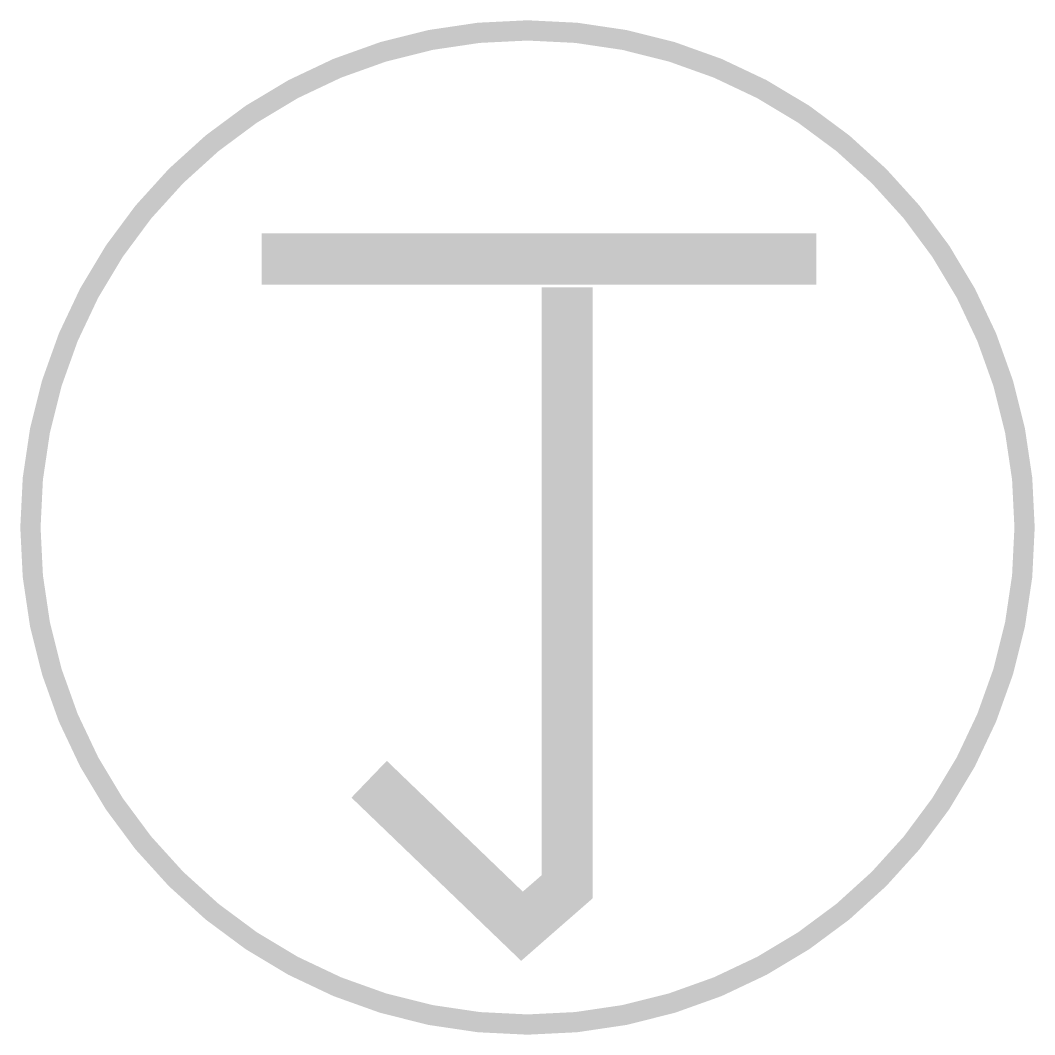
# Model space of a CAD drawing. Extents: x 0 to 3.04, y 0.01 to 3.05.
import ezdxf

# ---------------------------------------------------------------- set-up
doc = ezdxf.new("R2010")
doc.units = 0
doc.header["$MEASUREMENT"] = 0
doc.layers.get('0').update_dxf_attribs({"linetype": 'CONTINUOUS'})

msp = doc.modelspace()

# ---------------------------------------------------------------- linework, layer by layer
at = {"const_width": 0.0608}
msp.add_lwpolyline([(0.0302, 1.5269, 1), (3.0117, 1.5269, 1)], format="xyb", close=True, dxfattribs=at)
at = {"const_width": 0.153}
for points in [[(0.7235, 2.3321), (2.3872, 2.3321)], [(1.6402, 2.2473), (1.6402, 0.4497), (1.5044, 0.331), (1.046, 0.7719)]]:
    msp.add_lwpolyline(points, dxfattribs=at)

doc.saveas('drawing.dxf')
